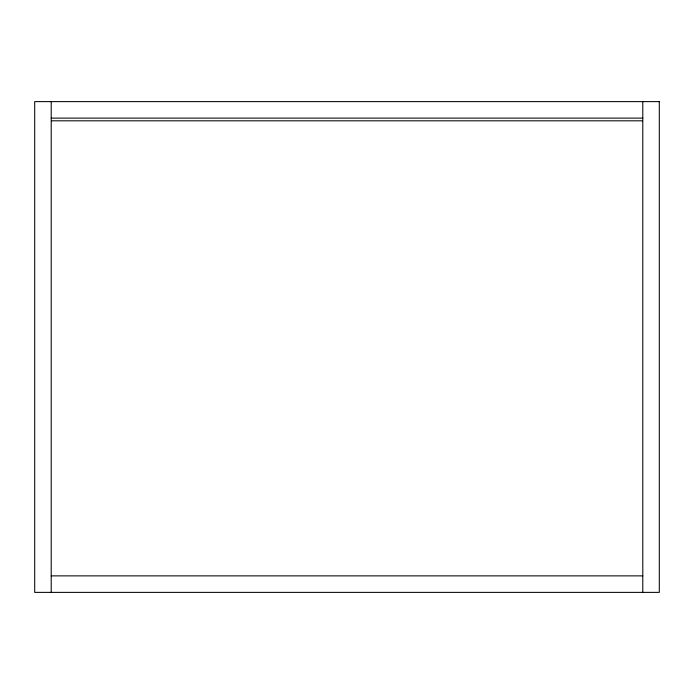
<?xml version="1.0" encoding="UTF-8"?>
<svg xmlns="http://www.w3.org/2000/svg" width="694" height="694" viewBox="0 0 694 694"><rect width="100%" height="100%" fill="white"/><g stroke="black" fill="none" stroke-linecap="round" stroke-linejoin="round"><path stroke-width="1.04" d="M51.209 118.127L642.791 118.127M51.46 120.808L642.54 120.808M51.209 575.873L642.791 575.873M642.791 101.619L642.791 592.381M51.209 101.619L51.209 592.381M659.3 101.619L34.7 101.619L34.7 592.381L659.3 592.381L659.3 101.619"/></g></svg>
